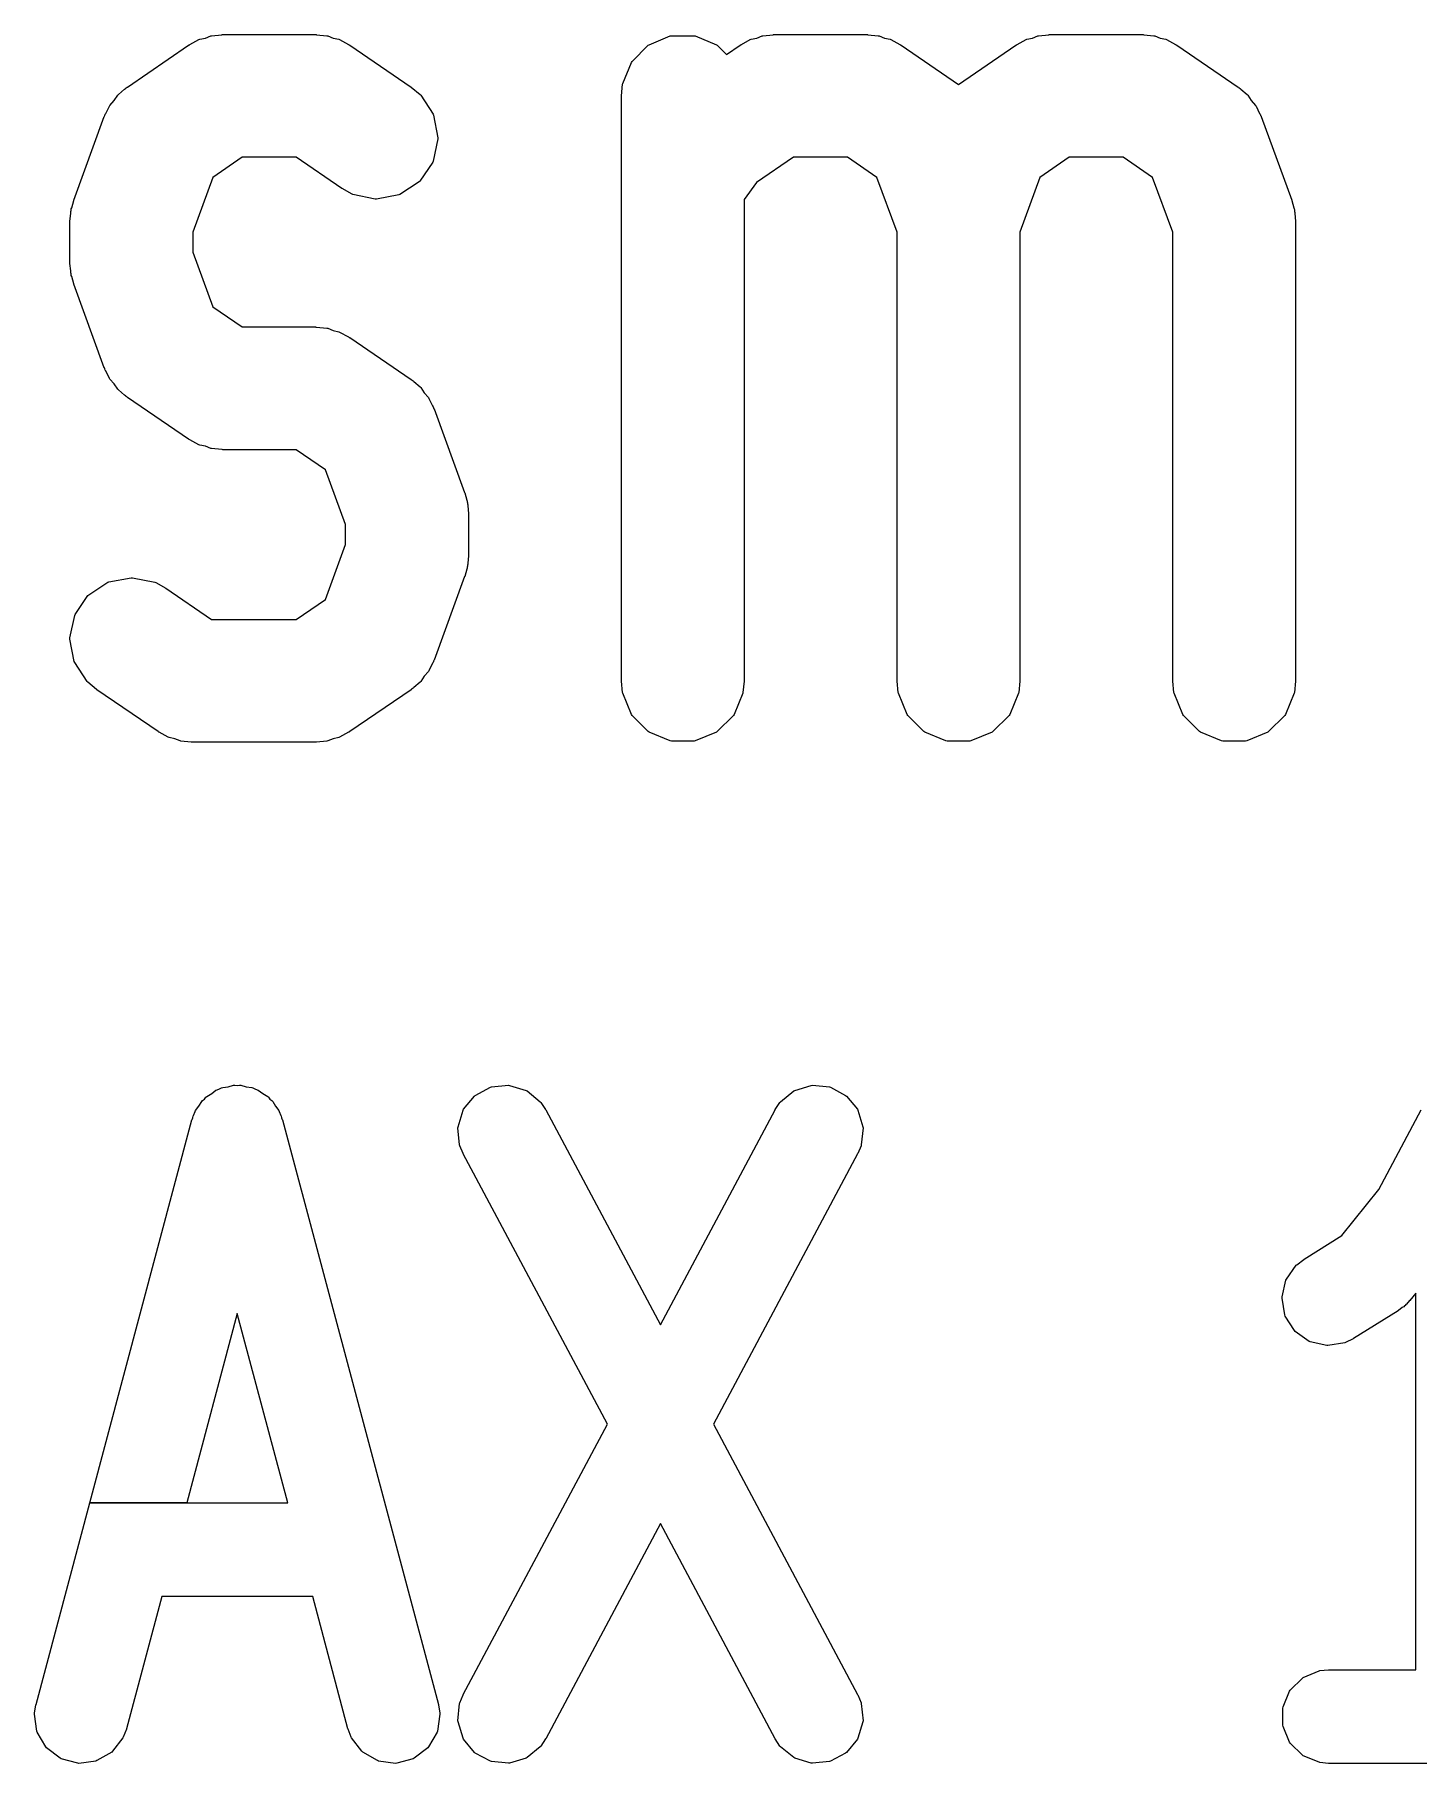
# Model space of a CAD drawing. Header units: inches. Extents: x 0 to 2.68, y 0 to 2.67.
# Drawn here: x 0.2997 to 0.3929, y 2.4789 to 2.5953 of the extents above; entities that cross this region are included whole.
import ezdxf

# ---------------------------------------------------------------- set-up
doc = ezdxf.new("R2010")
doc.units = ezdxf.units.IN
doc.header["$MEASUREMENT"] = 0
doc.layers.add('Edge.Cuts', color=254, linetype='CONTINUOUS', true_color=0xd0d2cd)

msp = doc.modelspace()

# ---------------------------------------------------------------- linework, layer by layer
at = {"layer": 'Edge.Cuts', "linetype": 'CONTINUOUS'}
for p, q in [((0.30598, 2.5918), (0.3101, 2.59462)), ((0.3101, 2.59462), (0.31012, 2.59463)), ((0.31012, 2.59463), (0.31014, 2.59464)), ((0.31014, 2.59464), (0.31017, 2.59465)), ((0.31014, 2.59464), (0.31014, 2.59464)), ((0.31017, 2.59465), (0.31019, 2.59466)), ((0.31019, 2.59466), (0.31079, 2.595)), ((0.31079, 2.595), (0.31085, 2.59502)), ((0.31085, 2.59502), (0.31123, 2.59509)), ((0.31123, 2.59509), (0.31159, 2.59524)), ((0.31159, 2.59524), (0.31164, 2.59526)), ((0.31164, 2.59526), (0.31233, 2.59532)), ((0.31233, 2.59532), (0.31235, 2.59533)), ((0.31235, 2.59533), (0.31239, 2.59533)), ((0.31239, 2.59533), (0.31239, 2.59533)), ((0.31239, 2.59533), (0.31241, 2.59533)), ((0.31241, 2.59533), (0.31243, 2.59533)), ((0.31243, 2.59533), (0.31862, 2.59533)), ((0.31862, 2.59533), (0.31864, 2.59533)), ((0.31864, 2.59533), (0.31866, 2.59533)), ((0.31866, 2.59533), (0.31866, 2.59533)), ((0.31866, 2.59533), (0.31869, 2.59533)), ((0.31869, 2.59533), (0.31871, 2.59532)), ((0.31871, 2.59532), (0.3194, 2.59526)), ((0.3194, 2.59526), (0.31946, 2.59524)), ((0.31946, 2.59524), (0.31982, 2.59509)), ((0.31982, 2.59509), (0.3202, 2.59502)), ((0.3202, 2.59502), (0.32025, 2.595)), ((0.32025, 2.595), (0.32086, 2.59466)), ((0.32086, 2.59466), (0.32088, 2.59465)), ((0.32088, 2.59465), (0.32091, 2.59464)), ((0.32091, 2.59464), (0.32091, 2.59464)), ((0.32091, 2.59464), (0.32093, 2.59463)), ((0.32093, 2.59463), (0.32095, 2.59462)), ((0.32095, 2.59462), (0.32507, 2.5918)), ((0.33995, 2.59353), (0.34104, 2.59461)), ((0.34104, 2.59461), (0.3411, 2.59465)), ((0.3411, 2.59465), (0.34252, 2.59524)), ((0.34252, 2.59524), (0.3426, 2.59526)), ((0.3426, 2.59526), (0.34413, 2.59526)), ((0.34413, 2.59526), (0.34421, 2.59524)), ((0.34421, 2.59524), (0.34563, 2.59465)), ((0.34563, 2.59465), (0.34569, 2.59461)), ((0.34569, 2.59461), (0.34631, 2.59399)), ((0.34631, 2.59399), (0.34722, 2.59462)), ((0.34722, 2.59462), (0.34724, 2.59463)), ((0.34724, 2.59463), (0.34726, 2.59464)), ((0.34726, 2.59464), (0.34729, 2.59465)), ((0.34726, 2.59464), (0.34726, 2.59464)), ((0.34729, 2.59465), (0.34731, 2.59466)), ((0.34731, 2.59466), (0.34791, 2.595)), ((0.34791, 2.595), (0.34797, 2.59502)), ((0.34797, 2.59502), (0.34835, 2.59509)), ((0.34835, 2.59509), (0.34871, 2.59524)), ((0.34871, 2.59524), (0.34876, 2.59526)), ((0.34876, 2.59526), (0.34945, 2.59532)), ((0.34945, 2.59532), (0.34947, 2.59533)), ((0.34947, 2.59533), (0.34951, 2.59533)), ((0.34951, 2.59533), (0.34951, 2.59533)), ((0.34951, 2.59533), (0.34953, 2.59533)), ((0.34953, 2.59533), (0.34955, 2.59533)), ((0.34955, 2.59533), (0.35574, 2.59533)), ((0.35574, 2.59533), (0.35576, 2.59533)), ((0.35576, 2.59533), (0.35578, 2.59533)), ((0.35578, 2.59533), (0.35578, 2.59533)), ((0.35578, 2.59533), (0.35581, 2.59533)), ((0.35581, 2.59533), (0.35583, 2.59532)), ((0.35583, 2.59532), (0.35652, 2.59526)), ((0.35652, 2.59526), (0.35658, 2.59524)), ((0.35658, 2.59524), (0.35694, 2.59509)), ((0.35694, 2.59509), (0.35732, 2.59502)), ((0.35732, 2.59502), (0.35737, 2.595)), ((0.35737, 2.595), (0.35798, 2.59466)), ((0.35798, 2.59466), (0.358, 2.59465)), ((0.358, 2.59465), (0.35803, 2.59464)), ((0.35803, 2.59464), (0.35803, 2.59464)), ((0.35803, 2.59464), (0.35805, 2.59463)), ((0.35805, 2.59463), (0.35807, 2.59462)), ((0.35807, 2.59462), (0.36192, 2.59198)), ((0.36192, 2.59198), (0.36578, 2.59462)), ((0.36578, 2.59462), (0.3658, 2.59463)), ((0.3658, 2.59463), (0.36582, 2.59464)), ((0.36582, 2.59464), (0.36585, 2.59465)), ((0.36582, 2.59464), (0.36582, 2.59464)), ((0.36585, 2.59465), (0.36587, 2.59466)), ((0.36587, 2.59466), (0.36648, 2.595)), ((0.36648, 2.595), (0.36653, 2.59502)), ((0.36653, 2.59502), (0.36691, 2.59509)), ((0.36691, 2.59509), (0.36727, 2.59524)), ((0.36727, 2.59524), (0.36732, 2.59526)), ((0.36732, 2.59526), (0.36801, 2.59532)), ((0.36801, 2.59532), (0.36803, 2.59533)), ((0.36803, 2.59533), (0.36807, 2.59533)), ((0.36807, 2.59533), (0.36807, 2.59533)), ((0.36807, 2.59533), (0.36809, 2.59533)), ((0.36809, 2.59533), (0.36811, 2.59533)), ((0.36811, 2.59533), (0.3743, 2.59533)), ((0.3743, 2.59533), (0.37432, 2.59533)), ((0.37432, 2.59533), (0.37434, 2.59533)), ((0.37434, 2.59533), (0.37434, 2.59533)), ((0.37434, 2.59533), (0.37437, 2.59533)), ((0.37437, 2.59533), (0.3744, 2.59532)), ((0.3744, 2.59532), (0.37508, 2.59526)), ((0.37508, 2.59526), (0.37514, 2.59524)), ((0.37514, 2.59524), (0.3755, 2.59509)), ((0.3755, 2.59509), (0.37588, 2.59502)), ((0.37588, 2.59502), (0.37593, 2.595)), ((0.37593, 2.595), (0.37654, 2.59466)), ((0.37654, 2.59466), (0.37656, 2.59465)), ((0.37656, 2.59465), (0.37659, 2.59464)), ((0.37659, 2.59464), (0.37659, 2.59464)), ((0.37659, 2.59464), (0.37661, 2.59463)), ((0.37661, 2.59463), (0.37663, 2.59462)), ((0.37663, 2.59462), (0.38075, 2.5918)), ((0.33932, 2.59204), (0.33991, 2.59346)), ((0.33991, 2.59346), (0.33995, 2.59353)), ((0.33931, 2.59199), (0.33932, 2.59204)), ((0.3048, 2.59057), (0.30509, 2.59089)), ((0.30509, 2.59089), (0.30533, 2.59125)), ((0.30533, 2.59125), (0.30537, 2.5913)), ((0.30537, 2.5913), (0.30579, 2.59165)), ((0.30579, 2.59165), (0.30584, 2.5917)), ((0.30584, 2.5917), (0.3059, 2.59175)), ((0.3059, 2.59175), (0.30591, 2.59175)), ((0.30591, 2.59175), (0.30596, 2.59179)), ((0.30596, 2.59179), (0.30598, 2.5918)), ((0.32507, 2.5918), (0.32509, 2.59179)), ((0.32509, 2.59179), (0.32568, 2.5913)), ((0.32568, 2.5913), (0.32572, 2.59125)), ((0.32572, 2.59125), (0.32656, 2.58997)), ((0.33923, 2.59122), (0.33931, 2.59199)), ((0.33923, 2.5912), (0.33923, 2.59122)), ((0.33923, 2.55183), (0.33923, 2.5912)), ((0.38075, 2.5918), (0.38077, 2.59179)), ((0.38077, 2.59179), (0.38081, 2.59175)), ((0.38081, 2.59175), (0.38082, 2.59175)), ((0.38082, 2.59175), (0.38089, 2.5917)), ((0.38089, 2.5917), (0.38093, 2.59165)), ((0.38093, 2.59165), (0.38136, 2.5913)), ((0.38136, 2.5913), (0.3814, 2.59125)), ((0.3814, 2.59125), (0.38163, 2.59089)), ((0.38163, 2.59089), (0.38193, 2.59057)), ((0.30236, 2.58419), (0.30442, 2.58981)), ((0.30442, 2.58981), (0.30443, 2.58983)), ((0.30443, 2.58983), (0.30446, 2.58988)), ((0.30446, 2.5899), (0.30449, 2.58997)), ((0.30446, 2.58988), (0.30446, 2.5899)), ((0.30449, 2.58997), (0.30453, 2.59002)), ((0.30453, 2.59002), (0.30477, 2.59052)), ((0.30477, 2.59052), (0.3048, 2.59057)), ((0.32656, 2.58997), (0.32659, 2.5899)), ((0.32659, 2.5899), (0.32687, 2.58839)), ((0.38193, 2.59057), (0.38196, 2.59052)), ((0.38196, 2.59052), (0.3822, 2.59002)), ((0.3822, 2.59002), (0.38224, 2.58997)), ((0.38224, 2.58997), (0.38227, 2.5899)), ((0.38227, 2.5899), (0.38227, 2.58988)), ((0.38227, 2.58988), (0.3823, 2.58983)), ((0.3823, 2.58983), (0.3823, 2.58981)), ((0.3823, 2.58981), (0.38436, 2.58419)), ((0.32687, 2.58831), (0.32656, 2.58681)), ((0.32687, 2.58839), (0.32687, 2.58831)), ((0.3137, 2.58707), (0.31173, 2.58572)), ((0.31734, 2.58707), (0.3137, 2.58707)), ((0.32041, 2.58497), (0.31734, 2.58707)), ((0.32653, 2.58674), (0.32566, 2.58547)), ((0.32656, 2.58681), (0.32653, 2.58674)), ((0.35083, 2.58707), (0.34834, 2.58537)), ((0.35446, 2.58707), (0.35083, 2.58707)), ((0.35644, 2.58572), (0.35446, 2.58707)), ((0.36939, 2.58707), (0.36741, 2.58572)), ((0.37302, 2.58707), (0.36939, 2.58707)), ((0.375, 2.58572), (0.37302, 2.58707)), ((0.31173, 2.58572), (0.31038, 2.58203)), ((0.32561, 2.58541), (0.32432, 2.58457)), ((0.32566, 2.58547), (0.32561, 2.58541)), ((0.34834, 2.58537), (0.3475, 2.58422)), ((0.35779, 2.58203), (0.35644, 2.58572)), ((0.36741, 2.58572), (0.36606, 2.58203)), ((0.37635, 2.58203), (0.375, 2.58572)), ((0.30223, 2.58368), (0.30236, 2.58417)), ((0.30236, 2.58417), (0.30236, 2.58419)), ((0.32043, 2.58496), (0.32041, 2.58497)), ((0.32111, 2.58459), (0.32043, 2.58496)), ((0.32116, 2.58457), (0.32111, 2.58459)), ((0.32266, 2.58426), (0.32116, 2.58457)), ((0.32274, 2.58426), (0.32266, 2.58426)), ((0.32425, 2.58454), (0.32274, 2.58426)), ((0.32432, 2.58457), (0.32425, 2.58454)), ((0.3475, 2.58422), (0.3475, 2.55183)), ((0.38436, 2.58419), (0.38437, 2.58417)), ((0.38437, 2.58417), (0.3845, 2.58368)), ((0.30211, 2.58278), (0.30216, 2.58329)), ((0.30211, 2.58276), (0.30211, 2.58278)), ((0.30211, 2.57995), (0.30211, 2.58276)), ((0.30216, 2.58342), (0.30218, 2.58348)), ((0.30216, 2.58336), (0.30216, 2.58342)), ((0.30216, 2.58329), (0.30216, 2.58336)), ((0.30218, 2.58348), (0.30219, 2.58355)), ((0.30219, 2.58355), (0.3022, 2.58361)), ((0.3022, 2.58361), (0.30223, 2.58368)), ((0.3845, 2.58368), (0.38453, 2.58361)), ((0.38453, 2.58361), (0.38454, 2.58355)), ((0.38454, 2.58355), (0.38455, 2.58348)), ((0.38455, 2.58348), (0.38456, 2.58342)), ((0.38456, 2.58342), (0.38457, 2.58336)), ((0.38457, 2.58336), (0.38457, 2.58329)), ((0.38457, 2.58329), (0.38462, 2.58278)), ((0.38462, 2.58278), (0.38462, 2.58276)), ((0.38462, 2.58276), (0.38462, 2.55183)), ((0.31038, 2.58203), (0.31038, 2.58069)), ((0.35779, 2.55183), (0.35779, 2.58203)), ((0.36606, 2.58203), (0.36606, 2.55183)), ((0.37635, 2.55183), (0.37635, 2.58203)), ((0.31038, 2.58069), (0.31173, 2.577)), ((0.30211, 2.57993), (0.30211, 2.57995)), ((0.30216, 2.57943), (0.30211, 2.57993)), ((0.30216, 2.57935), (0.30216, 2.57943)), ((0.30216, 2.57929), (0.30216, 2.57935)), ((0.30218, 2.57923), (0.30216, 2.57929)), ((0.30219, 2.57916), (0.30218, 2.57923)), ((0.3022, 2.57911), (0.30219, 2.57916)), ((0.30223, 2.57904), (0.3022, 2.57911)), ((0.30236, 2.57855), (0.30223, 2.57904)), ((0.30236, 2.57853), (0.30236, 2.57855)), ((0.30442, 2.5729), (0.30236, 2.57853)), ((0.31173, 2.577), (0.3137, 2.57565)), ((0.3137, 2.57565), (0.31862, 2.57565)), ((0.31862, 2.57565), (0.31864, 2.57565)), ((0.31864, 2.57565), (0.31866, 2.57565)), ((0.31866, 2.57565), (0.31866, 2.57564)), ((0.31866, 2.57564), (0.31869, 2.57564)), ((0.31869, 2.57564), (0.31871, 2.57564)), ((0.31871, 2.57564), (0.3194, 2.57557)), ((0.3194, 2.57557), (0.31946, 2.57556)), ((0.31946, 2.57556), (0.31982, 2.57541)), ((0.31982, 2.57541), (0.3202, 2.57533)), ((0.3202, 2.57533), (0.32025, 2.57531)), ((0.32025, 2.57531), (0.32086, 2.57498)), ((0.32086, 2.57498), (0.32088, 2.57497)), ((0.32088, 2.57497), (0.32091, 2.57495)), ((0.32091, 2.57495), (0.32091, 2.57495)), ((0.32091, 2.57495), (0.32093, 2.57494)), ((0.32093, 2.57494), (0.32095, 2.57493)), ((0.32095, 2.57493), (0.32507, 2.57212)), ((0.30443, 2.57289), (0.30442, 2.5729)), ((0.30446, 2.57283), (0.30443, 2.57289)), ((0.30446, 2.57282), (0.30446, 2.57283)), ((0.30449, 2.57275), (0.30446, 2.57282)), ((0.30453, 2.57269), (0.30449, 2.57275)), ((0.30477, 2.57219), (0.30453, 2.57269)), ((0.3048, 2.57214), (0.30477, 2.57219)), ((0.30509, 2.57182), (0.3048, 2.57214)), ((0.30533, 2.57146), (0.30509, 2.57182)), ((0.30537, 2.57142), (0.30533, 2.57146)), ((0.30579, 2.57106), (0.30537, 2.57142)), ((0.30584, 2.57101), (0.30579, 2.57106)), ((0.32507, 2.57212), (0.32509, 2.57211)), ((0.32509, 2.57211), (0.32513, 2.57207)), ((0.32513, 2.57207), (0.32514, 2.57206)), ((0.32514, 2.57206), (0.32521, 2.57202)), ((0.32521, 2.57202), (0.32525, 2.57197)), ((0.32525, 2.57197), (0.32568, 2.57161)), ((0.32568, 2.57161), (0.32572, 2.57157)), ((0.32572, 2.57157), (0.32595, 2.57121)), ((0.32595, 2.57121), (0.32625, 2.57089)), ((0.3059, 2.57097), (0.30584, 2.57101)), ((0.30591, 2.57096), (0.3059, 2.57097)), ((0.30596, 2.57092), (0.30591, 2.57096)), ((0.30598, 2.57091), (0.30596, 2.57092)), ((0.3101, 2.5681), (0.30598, 2.57091)), ((0.32625, 2.57089), (0.32628, 2.57084)), ((0.32628, 2.57084), (0.32652, 2.57034)), ((0.32652, 2.57034), (0.32656, 2.57028)), ((0.32656, 2.57028), (0.32659, 2.57021)), ((0.32659, 2.57021), (0.32659, 2.5702)), ((0.32659, 2.5702), (0.32661, 2.57014)), ((0.32661, 2.57014), (0.32662, 2.57013)), ((0.32662, 2.57013), (0.32868, 2.5645)), ((0.31012, 2.56809), (0.3101, 2.5681)), ((0.31014, 2.56808), (0.31012, 2.56809)), ((0.31017, 2.56806), (0.31014, 2.56808)), ((0.31014, 2.56808), (0.31014, 2.56808)), ((0.31019, 2.56805), (0.31017, 2.56806)), ((0.31079, 2.56772), (0.31019, 2.56805)), ((0.31085, 2.5677), (0.31079, 2.56772)), ((0.31123, 2.56762), (0.31085, 2.5677)), ((0.31159, 2.56747), (0.31123, 2.56762)), ((0.31164, 2.56746), (0.31159, 2.56747)), ((0.31233, 2.56739), (0.31164, 2.56746)), ((0.31235, 2.56739), (0.31233, 2.56739)), ((0.31239, 2.56738), (0.31235, 2.56739)), ((0.31241, 2.56738), (0.31239, 2.56738)), ((0.31239, 2.56738), (0.31239, 2.56738)), ((0.31243, 2.56738), (0.31241, 2.56738)), ((0.31734, 2.56738), (0.31243, 2.56738)), ((0.31932, 2.56603), (0.31734, 2.56738)), ((0.32067, 2.56234), (0.31932, 2.56603)), ((0.32868, 2.5645), (0.32869, 2.56448)), ((0.32869, 2.56448), (0.32882, 2.56399)), ((0.32882, 2.56399), (0.32885, 2.56392)), ((0.32885, 2.56392), (0.32886, 2.56387)), ((0.32886, 2.56387), (0.32887, 2.5638)), ((0.32887, 2.5638), (0.32888, 2.56374)), ((0.32888, 2.56374), (0.32889, 2.56368)), ((0.32889, 2.56368), (0.32889, 2.5636)), ((0.32889, 2.5636), (0.32894, 2.5631)), ((0.32894, 2.5631), (0.32894, 2.56308)), ((0.32894, 2.56308), (0.32894, 2.56027)), ((0.32067, 2.561), (0.32067, 2.56234)), ((0.31932, 2.55731), (0.32067, 2.561)), ((0.32885, 2.55942), (0.32882, 2.55935)), ((0.32886, 2.55948), (0.32885, 2.55942)), ((0.32887, 2.55954), (0.32886, 2.55948)), ((0.32888, 2.55961), (0.32887, 2.55954)), ((0.32889, 2.55967), (0.32888, 2.55961)), ((0.32894, 2.56025), (0.32889, 2.55974)), ((0.32889, 2.55974), (0.32889, 2.55967)), ((0.32894, 2.56027), (0.32894, 2.56025)), ((0.30338, 2.55762), (0.30466, 2.55846)), ((0.30466, 2.55846), (0.30473, 2.55849)), ((0.30473, 2.55849), (0.30624, 2.55877)), ((0.30624, 2.55877), (0.30632, 2.55877)), ((0.30632, 2.55877), (0.30782, 2.55846)), ((0.30782, 2.55846), (0.30788, 2.55844)), ((0.30788, 2.55844), (0.30856, 2.55807)), ((0.32868, 2.55884), (0.32662, 2.55322)), ((0.32869, 2.55886), (0.32868, 2.55884)), ((0.32882, 2.55935), (0.32869, 2.55886)), ((0.30246, 2.55629), (0.30332, 2.55756)), ((0.30332, 2.55756), (0.30338, 2.55762)), ((0.30856, 2.55807), (0.30857, 2.55806)), ((0.30857, 2.55806), (0.31164, 2.55596)), ((0.31734, 2.55596), (0.31932, 2.55731)), ((0.30211, 2.55472), (0.30243, 2.55622)), ((0.30243, 2.55622), (0.30246, 2.55629)), ((0.31164, 2.55596), (0.31734, 2.55596)), ((0.30211, 2.55464), (0.30211, 2.55472)), ((0.3024, 2.55313), (0.30211, 2.55464)), ((0.30243, 2.55306), (0.3024, 2.55313)), ((0.30327, 2.55178), (0.30243, 2.55306)), ((0.32625, 2.55246), (0.32595, 2.55214)), ((0.32628, 2.55251), (0.32625, 2.55246)), ((0.32652, 2.55301), (0.32628, 2.55251)), ((0.32656, 2.55306), (0.32652, 2.55301)), ((0.32659, 2.55313), (0.32656, 2.55306)), ((0.32661, 2.5532), (0.32659, 2.55315)), ((0.32659, 2.55315), (0.32659, 2.55313)), ((0.32662, 2.55322), (0.32661, 2.5532)), ((0.30331, 2.55173), (0.30327, 2.55178)), ((0.3039, 2.55124), (0.30331, 2.55173)), ((0.32513, 2.55128), (0.32509, 2.55124)), ((0.32514, 2.55128), (0.32513, 2.55128)), ((0.32521, 2.55133), (0.32514, 2.55128)), ((0.32525, 2.55138), (0.32521, 2.55133)), ((0.32568, 2.55173), (0.32525, 2.55138)), ((0.32572, 2.55178), (0.32568, 2.55173)), ((0.32595, 2.55214), (0.32572, 2.55178)), ((0.33923, 2.55181), (0.33923, 2.55183)), ((0.33931, 2.55104), (0.33923, 2.55181)), ((0.3475, 2.55181), (0.34742, 2.55104)), ((0.3475, 2.55183), (0.3475, 2.55181)), ((0.35779, 2.55181), (0.35779, 2.55183)), ((0.35787, 2.55104), (0.35779, 2.55181)), ((0.36606, 2.55181), (0.36598, 2.55104)), ((0.36606, 2.55183), (0.36606, 2.55181)), ((0.37635, 2.55181), (0.37635, 2.55183)), ((0.37643, 2.55104), (0.37635, 2.55181)), ((0.38462, 2.55181), (0.38454, 2.55104)), ((0.38462, 2.55183), (0.38462, 2.55181)), ((0.30391, 2.55123), (0.3039, 2.55124)), ((0.30804, 2.54841), (0.30391, 2.55123)), ((0.32507, 2.55123), (0.32095, 2.54841)), ((0.32509, 2.55124), (0.32507, 2.55123)), ((0.33932, 2.55099), (0.33931, 2.55104)), ((0.33991, 2.54957), (0.33932, 2.55099)), ((0.34741, 2.55099), (0.34682, 2.54957)), ((0.34742, 2.55104), (0.34741, 2.55099)), ((0.35788, 2.55099), (0.35787, 2.55104)), ((0.35847, 2.54957), (0.35788, 2.55099)), ((0.36597, 2.55099), (0.36538, 2.54957)), ((0.36598, 2.55104), (0.36597, 2.55099)), ((0.37644, 2.55099), (0.37643, 2.55104)), ((0.37703, 2.54957), (0.37644, 2.55099)), ((0.38453, 2.55099), (0.38394, 2.54957)), ((0.38454, 2.55104), (0.38453, 2.55099)), ((0.33995, 2.5495), (0.33991, 2.54957)), ((0.34104, 2.54842), (0.33995, 2.5495)), ((0.34678, 2.5495), (0.34569, 2.54842)), ((0.34682, 2.54957), (0.34678, 2.5495)), ((0.35851, 2.5495), (0.35847, 2.54957)), ((0.3596, 2.54842), (0.35851, 2.5495)), ((0.36534, 2.5495), (0.36425, 2.54842)), ((0.36538, 2.54957), (0.36534, 2.5495)), ((0.37707, 2.5495), (0.37703, 2.54957)), ((0.37816, 2.54842), (0.37707, 2.5495)), ((0.3839, 2.5495), (0.38281, 2.54842)), ((0.38394, 2.54957), (0.3839, 2.5495)), ((0.30806, 2.5484), (0.30804, 2.54841)), ((0.30808, 2.54839), (0.30806, 2.5484)), ((0.3081, 2.54837), (0.30808, 2.54839)), ((0.30808, 2.54839), (0.30808, 2.54839)), ((0.30812, 2.54837), (0.3081, 2.54837)), ((0.30873, 2.54803), (0.30812, 2.54837)), ((0.30879, 2.54801), (0.30873, 2.54803)), ((0.30917, 2.54793), (0.30879, 2.54801)), ((0.30952, 2.54779), (0.30917, 2.54793)), ((0.30958, 2.54777), (0.30952, 2.54779)), ((0.31027, 2.5477), (0.30958, 2.54777)), ((0.3194, 2.54777), (0.31871, 2.5477)), ((0.31946, 2.54779), (0.3194, 2.54777)), ((0.31982, 2.54793), (0.31946, 2.54779)), ((0.3202, 2.54801), (0.31982, 2.54793)), ((0.32025, 2.54803), (0.3202, 2.54801)), ((0.32086, 2.54837), (0.32025, 2.54803)), ((0.32088, 2.54837), (0.32086, 2.54837)), ((0.32091, 2.54839), (0.32088, 2.54837)), ((0.32093, 2.5484), (0.32091, 2.54839)), ((0.32091, 2.54839), (0.32091, 2.54839)), ((0.32095, 2.54841), (0.32093, 2.5484)), ((0.3411, 2.54837), (0.34104, 2.54842)), ((0.34252, 2.54779), (0.3411, 2.54837)), ((0.3426, 2.54777), (0.34252, 2.54779)), ((0.34413, 2.54777), (0.3426, 2.54777)), ((0.34421, 2.54779), (0.34413, 2.54777)), ((0.34563, 2.54837), (0.34421, 2.54779)), ((0.34569, 2.54842), (0.34563, 2.54837)), ((0.35966, 2.54837), (0.3596, 2.54842)), ((0.36108, 2.54779), (0.35966, 2.54837)), ((0.36116, 2.54777), (0.36108, 2.54779)), ((0.36269, 2.54777), (0.36116, 2.54777)), ((0.36277, 2.54779), (0.36269, 2.54777)), ((0.36419, 2.54837), (0.36277, 2.54779)), ((0.36425, 2.54842), (0.36419, 2.54837)), ((0.37822, 2.54837), (0.37816, 2.54842)), ((0.37964, 2.54779), (0.37822, 2.54837)), ((0.37972, 2.54777), (0.37964, 2.54779)), ((0.38125, 2.54777), (0.37972, 2.54777)), ((0.38133, 2.54779), (0.38125, 2.54777)), ((0.38275, 2.54837), (0.38133, 2.54779)), ((0.38281, 2.54842), (0.38275, 2.54837)), ((0.31029, 2.5477), (0.31027, 2.5477)), ((0.31032, 2.5477), (0.31029, 2.5477)), ((0.31035, 2.5477), (0.31032, 2.5477)), ((0.31032, 2.5477), (0.31032, 2.5477)), ((0.31037, 2.5477), (0.31035, 2.5477)), ((0.31862, 2.5477), (0.31037, 2.5477)), ((0.31864, 2.5477), (0.31862, 2.5477)), ((0.31866, 2.5477), (0.31864, 2.5477)), ((0.31869, 2.5477), (0.31866, 2.5477)), ((0.31866, 2.5477), (0.31866, 2.5477)), ((0.31871, 2.5477), (0.31869, 2.5477)), ((0.31239, 2.52445), (0.31276, 2.5245)), ((0.31276, 2.5245), (0.31313, 2.5246)), ((0.31313, 2.5246), (0.3132, 2.52461)), ((0.3132, 2.52461), (0.31337, 2.52458)), ((0.31337, 2.52458), (0.31353, 2.52461)), ((0.31353, 2.52461), (0.31361, 2.5246)), ((0.31361, 2.5246), (0.31397, 2.5245)), ((0.31397, 2.5245), (0.31435, 2.52445)), ((0.33049, 2.52449), (0.33164, 2.5246)), ((0.33164, 2.5246), (0.33171, 2.52459)), ((0.33171, 2.52459), (0.33282, 2.52425)), ((0.35091, 2.52425), (0.35201, 2.52459)), ((0.35201, 2.52459), (0.35209, 2.5246)), ((0.35209, 2.5246), (0.35324, 2.52449)), ((0.31079, 2.52319), (0.31098, 2.52351)), ((0.31098, 2.52351), (0.31103, 2.52357)), ((0.31103, 2.52357), (0.31116, 2.52367)), ((0.31116, 2.52367), (0.31126, 2.5238)), ((0.31126, 2.5238), (0.31132, 2.52385)), ((0.31132, 2.52385), (0.31165, 2.52404)), ((0.31165, 2.52404), (0.31194, 2.52427)), ((0.31194, 2.52427), (0.31201, 2.5243)), ((0.31201, 2.5243), (0.31217, 2.52435)), ((0.31217, 2.52435), (0.31232, 2.52443)), ((0.31232, 2.52443), (0.31239, 2.52445)), ((0.31435, 2.52445), (0.31442, 2.52443)), ((0.31442, 2.52443), (0.31456, 2.52435)), ((0.31456, 2.52435), (0.31472, 2.5243)), ((0.31472, 2.5243), (0.31479, 2.52427)), ((0.31479, 2.52427), (0.31509, 2.52404)), ((0.31509, 2.52404), (0.31542, 2.52385)), ((0.31542, 2.52385), (0.31547, 2.5238)), ((0.31547, 2.5238), (0.31557, 2.52367)), ((0.31557, 2.52367), (0.3157, 2.52357)), ((0.3157, 2.52357), (0.31576, 2.52351)), ((0.31576, 2.52351), (0.31594, 2.52319)), ((0.32861, 2.52298), (0.32934, 2.52387)), ((0.32934, 2.52387), (0.3294, 2.52392)), ((0.3294, 2.52392), (0.33042, 2.52446)), ((0.33042, 2.52446), (0.33049, 2.52449)), ((0.33282, 2.52425), (0.33288, 2.52422)), ((0.33288, 2.52422), (0.33377, 2.52349)), ((0.33377, 2.52349), (0.33381, 2.52344)), ((0.33381, 2.52344), (0.33413, 2.52296)), ((0.34959, 2.52296), (0.34991, 2.52344)), ((0.34991, 2.52344), (0.34995, 2.52349)), ((0.34995, 2.52349), (0.35084, 2.52422)), ((0.35084, 2.52422), (0.35091, 2.52425)), ((0.35324, 2.52449), (0.35331, 2.52446)), ((0.35331, 2.52446), (0.35433, 2.52392)), ((0.35433, 2.52392), (0.35439, 2.52387)), ((0.35439, 2.52387), (0.35512, 2.52298)), ((0.30345, 2.49649), (0.31032, 2.52228)), ((0.31032, 2.52228), (0.31033, 2.52229)), ((0.31033, 2.52229), (0.31037, 2.52241)), ((0.31037, 2.52241), (0.31038, 2.52244)), ((0.31038, 2.52244), (0.3104, 2.52251)), ((0.3104, 2.52251), (0.31043, 2.52257)), ((0.31043, 2.52257), (0.31053, 2.52284)), ((0.31053, 2.52284), (0.31056, 2.52289)), ((0.31056, 2.52289), (0.31079, 2.52319)), ((0.31594, 2.52319), (0.31617, 2.52289)), ((0.31617, 2.52289), (0.3162, 2.52284)), ((0.3162, 2.52284), (0.3163, 2.52257)), ((0.3163, 2.52257), (0.31633, 2.52251)), ((0.31633, 2.52251), (0.31636, 2.52244)), ((0.31636, 2.52244), (0.31636, 2.52241)), ((0.31636, 2.52241), (0.3164, 2.52229)), ((0.3164, 2.52229), (0.31641, 2.52228)), ((0.31641, 2.52228), (0.32691, 2.48291)), ((0.32824, 2.52181), (0.32857, 2.52292)), ((0.32857, 2.52292), (0.32861, 2.52298)), ((0.33413, 2.52296), (0.33414, 2.52295)), ((0.33414, 2.52295), (0.34186, 2.50847)), ((0.34186, 2.50847), (0.34958, 2.52295)), ((0.34958, 2.52295), (0.34959, 2.52296)), ((0.35512, 2.52298), (0.35515, 2.52292)), ((0.35515, 2.52292), (0.35549, 2.52181)), ((0.39022, 2.51758), (0.39308, 2.52295)), ((0.32823, 2.52174), (0.32824, 2.52181)), ((0.32834, 2.52059), (0.32823, 2.52174)), ((0.3555, 2.52174), (0.35538, 2.52059)), ((0.35549, 2.52181), (0.3555, 2.52174)), ((0.32836, 2.52053), (0.32834, 2.52059)), ((0.32858, 2.52), (0.32836, 2.52053)), ((0.32859, 2.51998), (0.32858, 2.52)), ((0.33829, 2.50178), (0.32859, 2.51998)), ((0.35514, 2.51998), (0.34543, 2.50178)), ((0.35515, 2.52), (0.35514, 2.51998)), ((0.35537, 2.52053), (0.35515, 2.52)), ((0.35538, 2.52059), (0.35537, 2.52053)), ((0.38773, 2.51448), (0.39022, 2.51758)), ((0.38519, 2.51289), (0.38773, 2.51448)), ((0.38471, 2.51252), (0.38517, 2.51288)), ((0.38517, 2.51288), (0.38519, 2.51289)), ((0.38401, 2.51154), (0.38467, 2.51248)), ((0.38467, 2.51248), (0.38471, 2.51252)), ((0.38371, 2.51035), (0.38397, 2.51147)), ((0.38397, 2.51147), (0.38401, 2.51154)), ((0.39271, 2.51061), (0.39232, 2.51012)), ((0.39271, 2.48524), (0.39271, 2.51061)), ((0.38371, 2.51027), (0.38371, 2.51035)), ((0.3839, 2.50914), (0.38371, 2.51027)), ((0.39153, 2.50942), (0.38853, 2.50754)), ((0.39154, 2.50943), (0.39153, 2.50942)), ((0.3918, 2.50963), (0.39154, 2.50943)), ((0.39185, 2.50966), (0.3918, 2.50963)), ((0.3919, 2.50969), (0.39185, 2.50966)), ((0.39195, 2.50974), (0.3919, 2.50969)), ((0.392, 2.50978), (0.39195, 2.50974)), ((0.39204, 2.50983), (0.392, 2.50978)), ((0.39208, 2.50987), (0.39204, 2.50983)), ((0.3923, 2.51011), (0.39208, 2.50987)), ((0.39232, 2.51012), (0.3923, 2.51011)), ((0.31337, 2.50924), (0.30997, 2.49649)), ((0.31677, 2.49649), (0.31337, 2.50924)), ((0.38393, 2.50906), (0.3839, 2.50914)), ((0.38454, 2.50809), (0.38393, 2.50906)), ((0.38459, 2.50803), (0.38454, 2.50809)), ((0.38553, 2.50736), (0.38459, 2.50803)), ((0.3856, 2.50733), (0.38553, 2.50736)), ((0.38672, 2.50707), (0.3856, 2.50733)), ((0.3868, 2.50707), (0.38672, 2.50707)), ((0.38794, 2.50726), (0.3868, 2.50707)), ((0.38799, 2.50728), (0.38794, 2.50726)), ((0.38851, 2.50753), (0.38799, 2.50728)), ((0.38853, 2.50754), (0.38851, 2.50753)), ((0.32859, 2.48358), (0.33829, 2.50178)), ((0.34543, 2.50178), (0.35514, 2.48358)), ((0.29983, 2.48291), (0.30345, 2.49649)), ((0.30345, 2.49649), (0.30997, 2.49649)), ((0.30997, 2.49649), (0.30345, 2.49649)), ((0.30997, 2.49649), (0.31677, 2.49649)), ((0.34186, 2.49509), (0.33414, 2.48061)), ((0.34958, 2.48061), (0.34186, 2.49509)), ((0.30829, 2.49019), (0.30591, 2.48128)), ((0.31845, 2.49019), (0.30829, 2.49019)), ((0.32082, 2.48128), (0.31845, 2.49019)), ((0.38514, 2.48473), (0.38621, 2.48517)), ((0.38621, 2.48517), (0.38626, 2.48519)), ((0.38626, 2.48519), (0.38684, 2.48524)), ((0.38684, 2.48524), (0.38686, 2.48524)), ((0.38686, 2.48524), (0.39271, 2.48524)), ((0.38378, 2.48275), (0.38422, 2.48381)), ((0.38422, 2.48381), (0.38426, 2.48387)), ((0.38426, 2.48387), (0.38508, 2.48469)), ((0.38508, 2.48469), (0.38514, 2.48473)), ((0.29973, 2.48232), (0.29982, 2.48289)), ((0.29982, 2.48289), (0.29983, 2.48291)), ((0.32691, 2.48291), (0.32691, 2.48289)), ((0.32691, 2.48289), (0.32701, 2.48232)), ((0.32823, 2.48182), (0.32834, 2.48297)), ((0.32834, 2.48297), (0.32836, 2.48302)), ((0.32836, 2.48302), (0.32858, 2.48356)), ((0.32858, 2.48356), (0.32859, 2.48358)), ((0.35514, 2.48358), (0.35515, 2.48356)), ((0.35515, 2.48356), (0.35537, 2.48302)), ((0.35537, 2.48302), (0.35538, 2.48297)), ((0.35538, 2.48297), (0.3555, 2.48182)), ((0.38377, 2.48267), (0.38378, 2.48275)), ((0.38377, 2.48152), (0.38377, 2.48267)), ((0.29973, 2.48226), (0.29973, 2.48232)), ((0.29988, 2.48112), (0.29973, 2.48226)), ((0.32701, 2.48226), (0.32686, 2.48112)), ((0.32701, 2.48232), (0.32701, 2.48226)), ((0.32824, 2.48174), (0.32823, 2.48182)), ((0.32857, 2.48064), (0.32824, 2.48174)), ((0.35549, 2.48174), (0.35515, 2.48064)), ((0.3555, 2.48182), (0.35549, 2.48174)), ((0.38378, 2.48144), (0.38377, 2.48152)), ((0.38422, 2.48038), (0.38378, 2.48144)), ((0.2999, 2.48104), (0.29988, 2.48112)), ((0.30048, 2.48005), (0.2999, 2.48104)), ((0.30567, 2.48067), (0.30497, 2.47976)), ((0.3057, 2.48072), (0.30567, 2.48067)), ((0.30591, 2.48126), (0.3057, 2.48072)), ((0.30591, 2.48128), (0.30591, 2.48126)), ((0.32083, 2.48126), (0.32082, 2.48128)), ((0.32103, 2.48072), (0.32083, 2.48126)), ((0.32106, 2.48067), (0.32103, 2.48072)), ((0.32176, 2.47976), (0.32106, 2.48067)), ((0.32683, 2.48104), (0.32625, 2.48005)), ((0.32686, 2.48112), (0.32683, 2.48104)), ((0.32861, 2.48057), (0.32857, 2.48064)), ((0.32934, 2.47968), (0.32861, 2.48057)), ((0.33413, 2.4806), (0.33381, 2.48011)), ((0.33414, 2.48061), (0.33413, 2.4806)), ((0.34959, 2.4806), (0.34958, 2.48061)), ((0.34991, 2.48011), (0.34959, 2.4806)), ((0.35512, 2.48057), (0.35439, 2.47968)), ((0.35515, 2.48064), (0.35512, 2.48057)), ((0.38426, 2.48031), (0.38422, 2.48038)), ((0.38508, 2.4795), (0.38426, 2.48031)), ((0.30053, 2.47999), (0.30048, 2.48005)), ((0.30145, 2.47929), (0.30053, 2.47999)), ((0.30151, 2.47925), (0.30145, 2.47929)), ((0.30263, 2.47896), (0.30151, 2.47925)), ((0.30385, 2.4791), (0.3027, 2.47895)), ((0.30392, 2.47913), (0.30385, 2.4791)), ((0.30492, 2.47971), (0.30392, 2.47913)), ((0.30497, 2.47976), (0.30492, 2.47971)), ((0.32182, 2.47971), (0.32176, 2.47976)), ((0.32281, 2.47913), (0.32182, 2.47971)), ((0.32289, 2.4791), (0.32281, 2.47913)), ((0.32403, 2.47895), (0.32289, 2.4791)), ((0.32522, 2.47925), (0.32411, 2.47896)), ((0.32529, 2.47929), (0.32522, 2.47925)), ((0.3262, 2.47999), (0.32529, 2.47929)), ((0.32625, 2.48005), (0.3262, 2.47999)), ((0.3294, 2.47964), (0.32934, 2.47968)), ((0.33042, 2.47909), (0.3294, 2.47964)), ((0.33282, 2.4793), (0.33171, 2.47897)), ((0.33288, 2.47934), (0.33282, 2.4793)), ((0.33377, 2.48007), (0.33288, 2.47934)), ((0.33381, 2.48011), (0.33377, 2.48007)), ((0.34995, 2.48007), (0.34991, 2.48011)), ((0.35084, 2.47934), (0.34995, 2.48007)), ((0.35091, 2.4793), (0.35084, 2.47934)), ((0.35201, 2.47897), (0.35091, 2.4793)), ((0.35433, 2.47964), (0.35331, 2.47909)), ((0.35439, 2.47968), (0.35433, 2.47964)), ((0.38514, 2.47946), (0.38508, 2.4795)), ((0.38621, 2.47902), (0.38514, 2.47946)), ((0.3027, 2.47895), (0.30263, 2.47896)), ((0.32411, 2.47896), (0.32403, 2.47895)), ((0.33049, 2.47907), (0.33042, 2.47909)), ((0.33164, 2.47896), (0.33049, 2.47907)), ((0.33171, 2.47897), (0.33164, 2.47896)), ((0.35209, 2.47896), (0.35201, 2.47897)), ((0.35324, 2.47907), (0.35209, 2.47896)), ((0.35331, 2.47909), (0.35324, 2.47907)), ((0.38626, 2.479), (0.38621, 2.47902)), ((0.38684, 2.47895), (0.38626, 2.479)), ((0.38686, 2.47894), (0.38684, 2.47895)), ((0.40486, 2.47894), (0.38686, 2.47894))]:
    msp.add_line(p, q, dxfattribs=at)

doc.saveas('drawing.dxf')
